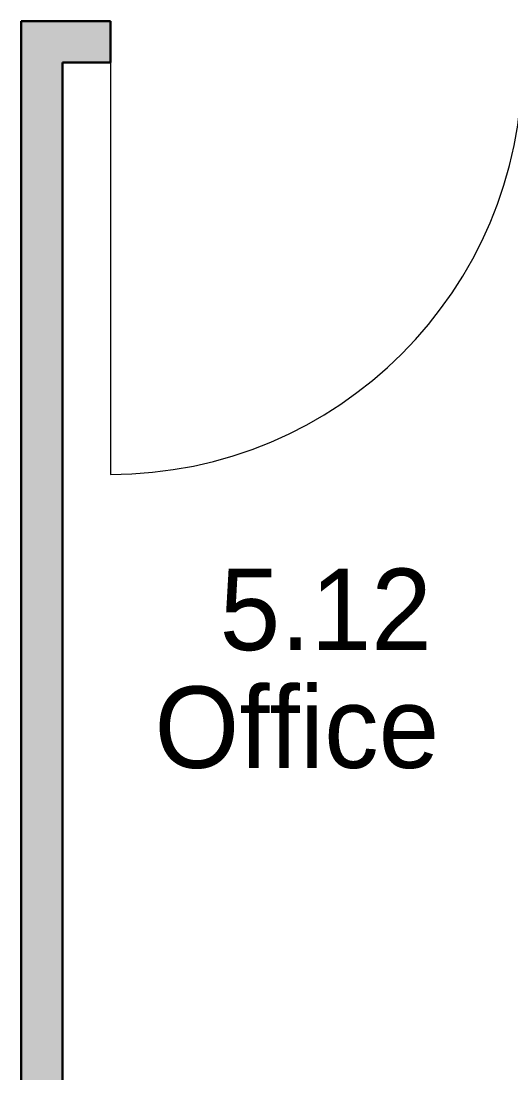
# Model space of a CAD drawing. Header units: millimetres. Extents: x 155927 to 326028, y -36033 to 97293.
# Drawn here: x 225425 to 226626, y 11027 to 13608 of the extents above; entities that cross this region are included whole.
import ezdxf

# ---------------------------------------------------------------- set-up
doc = ezdxf.new("R2010")
doc.units = ezdxf.units.MM
doc.header["$MEASUREMENT"] = 0
for name, color, linetype, lineweight in [('A-AREA-IDEN', 7, 'CONTINUOUS', 9), ('A-DOOR', 4, 'CONTINUOUS', 9), ('A-WALL-PATT', 7, 'CONTINUOUS', 9), ('I-WALL', 7, 'CONTINUOUS', 9)]:
    doc.layers.add(name, color=color, linetype=linetype, lineweight=lineweight)
doc.styles.add('Century Gothic', font='GOTHIC.TTF', dxfattribs={"height": 200})

msp = doc.modelspace()

# ---------------------------------------------------------------- hatches: boundary and pattern name
at = {"layer": 'A-WALL-PATT'}
msp.add_hatch(color=256, dxfattribs=at).paths.add_polyline_path([(225424.8, 9780.1), (225526.8, 9780.1), (225526.8, 13607.6), (225424.8, 13607.6), (225424.8, 10128.1)], flags=0)
h = msp.add_hatch(color=256, dxfattribs=at)
h.paths.add_polyline_path([(228124.8, 13505.6), (228344.3, 13505.6), (228344.3, 13607.6), (226654.3, 13607.6), (226654.3, 13505.6), (227843.5, 13505.6)], flags=0)
h.paths.add_polyline_path([(225644.3, 13505.6), (225644.3, 13607.6), (225526.8, 13607.6), (225526.8, 13505.6)], flags=0)
h.paths.add_polyline_path([(230738.8, 13505.6), (230738.8, 13607.6), (229354.3, 13607.6), (229354.3, 13505.6), (230269.8, 13505.6)], flags=0)

# ---------------------------------------------------------------- linework, layer by layer
at = {"layer": 'A-DOOR'}
msp.add_line((225644.3, 13505.6), (225644.3, 12495.6), dxfattribs=at)
msp.add_arc((225644.3, 13505.6), 1010, 270, 0, dxfattribs=at)
at = {"layer": 'I-WALL', "lineweight": 30}
for p, q in [((225424.8, 13607.6), (225424.8, 9780.1)), ((225526.8, 13607.6), (225424.8, 13607.6)), ((225644.3, 13607.6), (225526.8, 13607.6)), ((225644.3, 13505.6), (225644.3, 13607.6)), ((225526.8, 9780.1), (225526.8, 13505.6)), ((225526.8, 13505.6), (225644.3, 13505.6))]:
    msp.add_line(p, q, dxfattribs=at)

# ---------------------------------------------------------------- texts
at = {"layer": 'A-AREA-IDEN', "style": 'Century Gothic'}
for s, p in [('5.12', (225911.7, 12064.5)), ('Office', (225752, 11775.5))]:
    msp.add_text(s, height=200, dxfattribs=at).set_placement(p)

doc.saveas('drawing.dxf')
